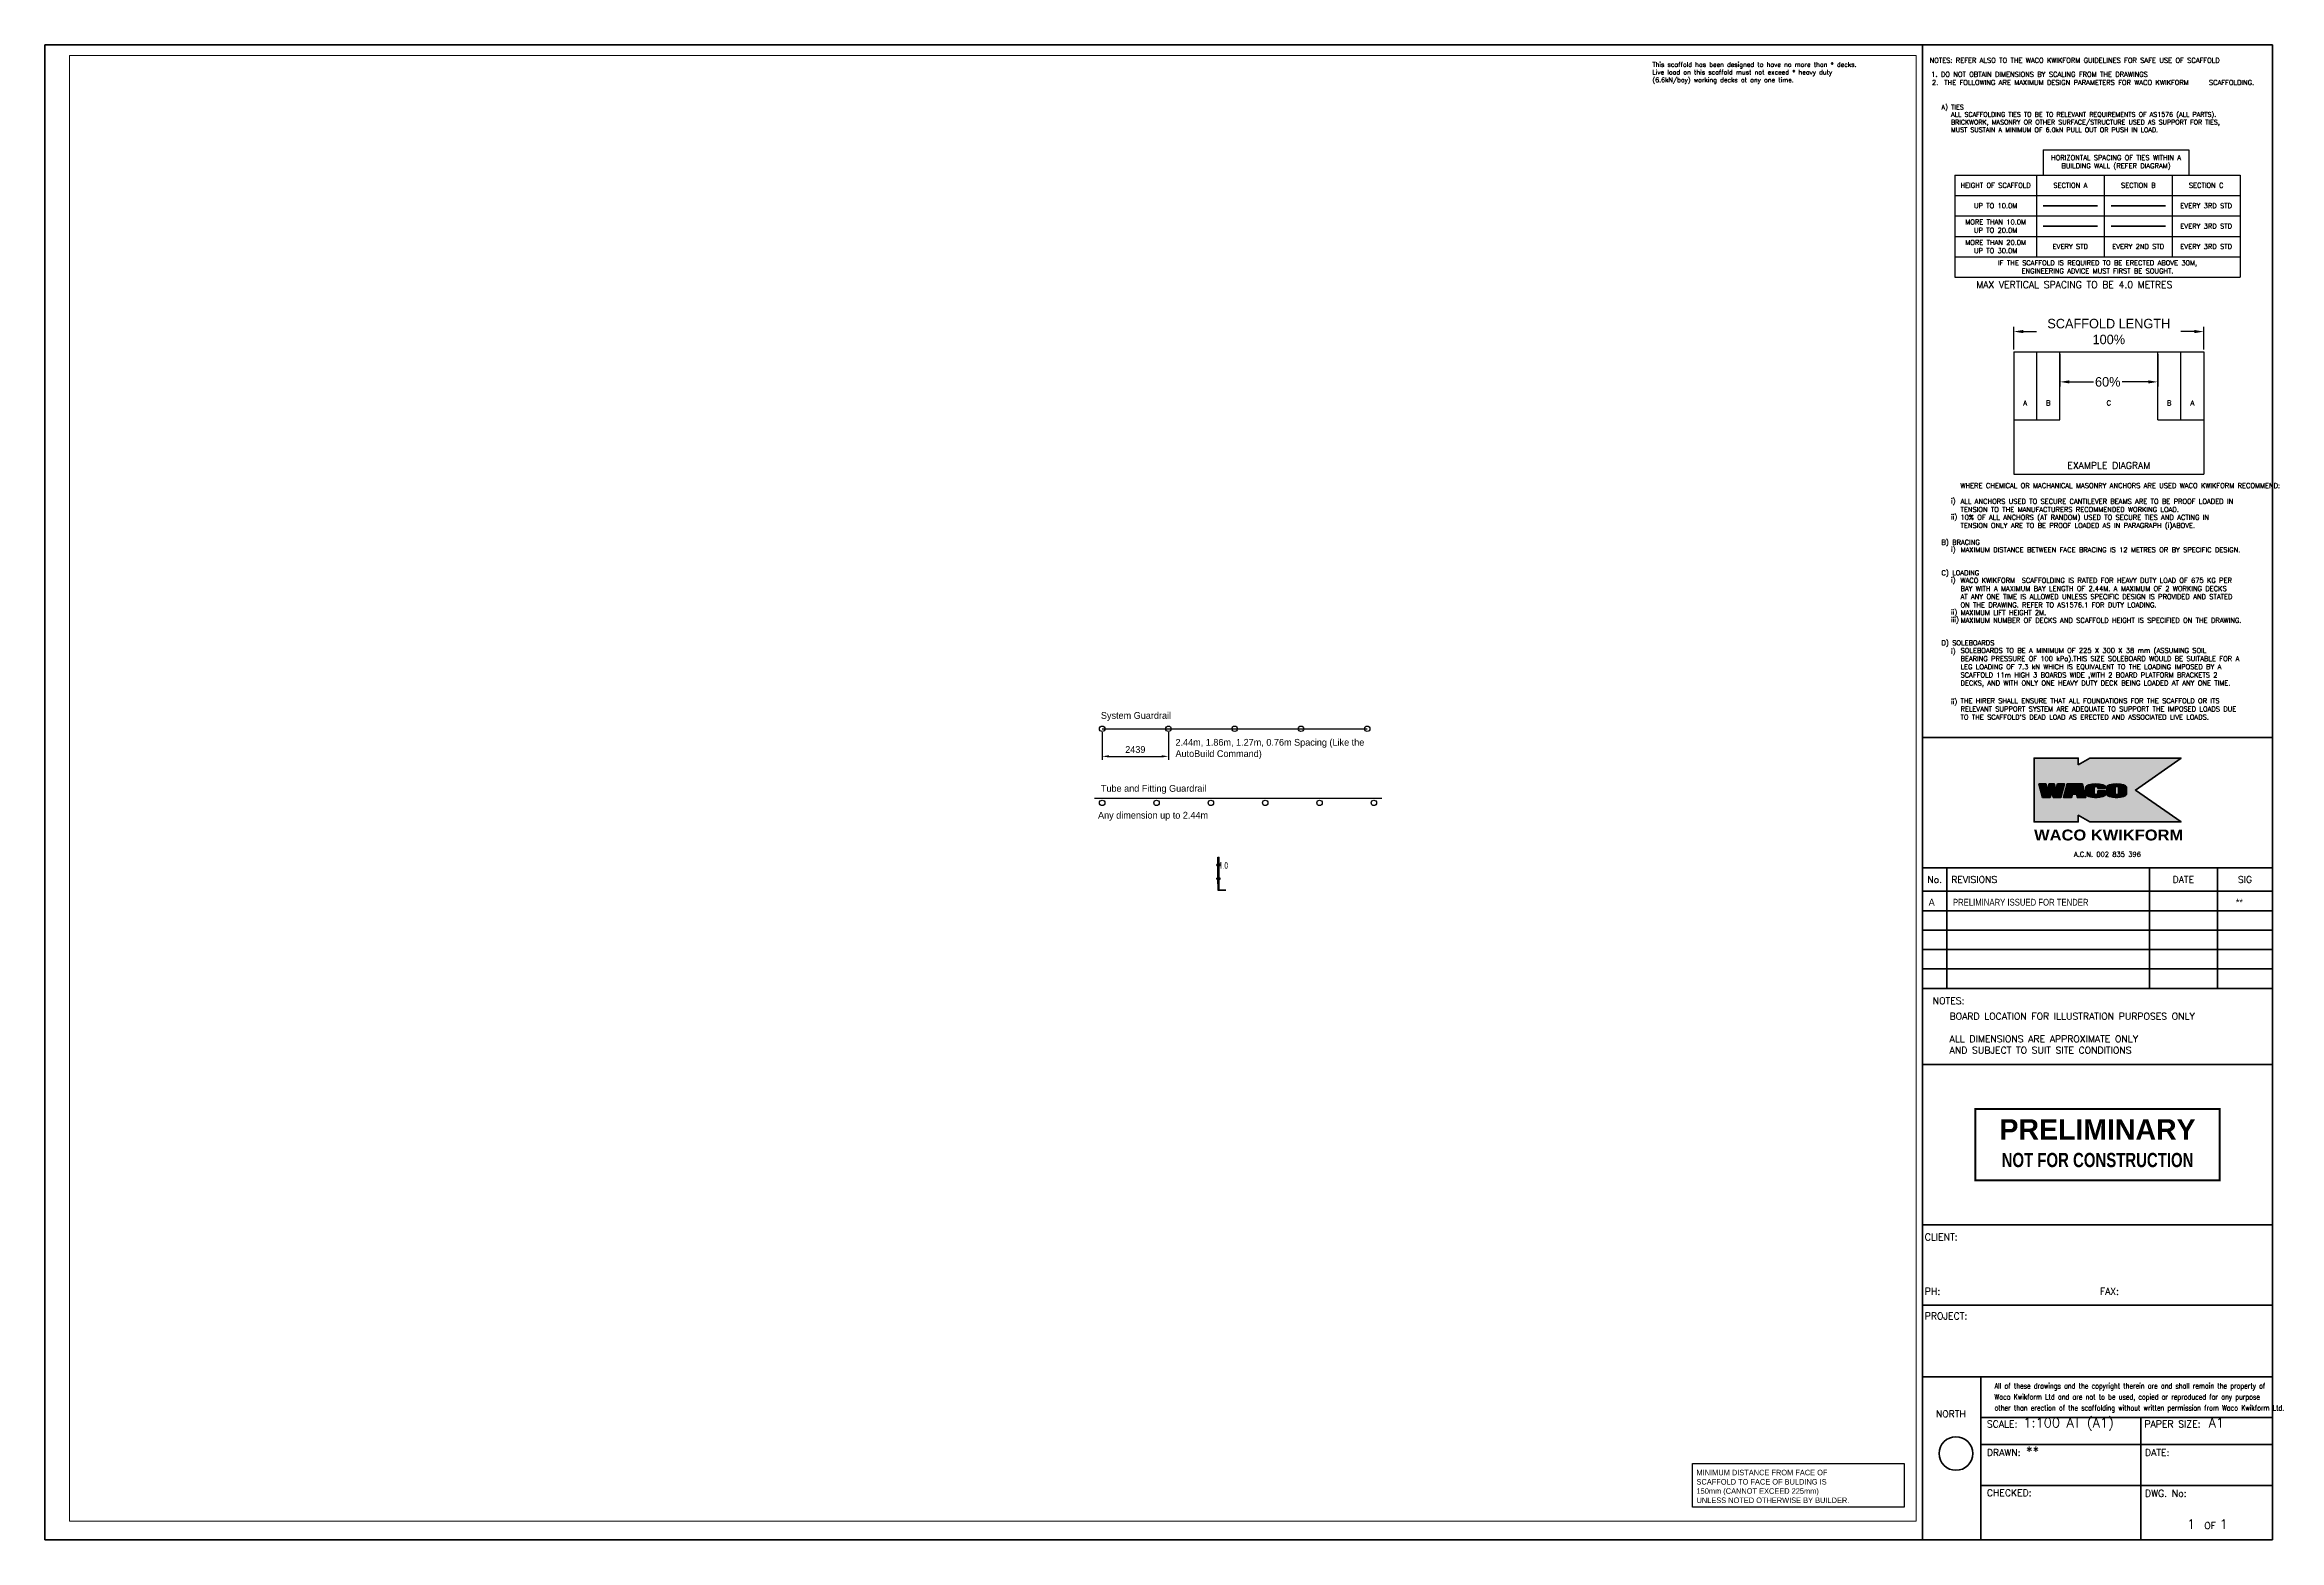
# Paper-space layout 'WACO Kwikform A1 Drawing Sheet' of a CAD drawing. Header units: millimetres. Extents: x 0 to 822, y 0 to 550.
# The model-space entities are those that its viewports show. They can reach past a viewport. Long polylines and large blocks are cut down to what shows.
import ezdxf
from ezdxf.enums import TextEntityAlignment as Align

# ---------------------------------------------------------------- set-up
doc = ezdxf.new("R2010")
doc.units = ezdxf.units.MM
doc.header["$PDMODE"] = 34
doc.header["$PDSIZE"] = -10
doc.layers.get('0').update_dxf_attribs({"linetype": 'CONTINUOUS'})
doc.layers.get('Defpoints').update_dxf_attribs({"linetype": 'CONTINUOUS'})
for name, color, linetype in [('DISTANCE', 3, 'CONTINUOUS'), ('PRELIMINARY', 7, 'CONTINUOUS'), ('RED', 8, 'CONTINUOUS')]:
    doc.layers.add(name, color=color, linetype=linetype)
for name, color, linetype, lineweight in [('Sheet 018', 10, 'CONTINUOUS', 18), ('Sheet 025', 7, 'CONTINUOUS', 25), ('Sheet 035', 5, 'CONTINUOUS', 35), ('Sheet 050', 130, 'CONTINUOUS', 50), ('Sheet 070', 180, 'CONTINUOUS', 70)]:
    doc.layers.add(name, color=color, linetype=linetype, lineweight=lineweight)
doc.layers.add('Viewport', color=7, linetype='CONTINUOUS', plot=False)
doc.styles.add('ARCH', font='archd.shx', dxfattribs={"height": 250})
doc.styles.add('KwikScaf ISO', font='isocp.shx')
doc.styles.add('ROMANS', font='romans')
doc.styles.add('STAMP', font='ARIALBD.TTF')
doc.styles.add('WACO', font='ariblk.TTF')
doc.dimstyles.new('ISO-25', dxfattribs={"dimscale": 0, "dimtxt": 250, "dimasz": 250, "dimexe": 125, "dimexo": 125, "dimgap": 125, "dimtad": 1, "dimdec": 0, "dimdsep": 46, "dimtxsty": 'Standard', "dimcen": 250, "dimclrd": 256, "dimclre": 256, "dimclrt": 256, "dimazin": 0, "dimtfac": 1, "dimtdec": 0, "dimtmove": 0, "dimatfit": 3, "dimfxl": 1, "dimlwd": -1, "dimlwe": -1, "dimarcsym": 0})
doc.dimstyles.new('ISO-35', dxfattribs={"dimscale": 0, "dimtxt": 3.5, "dimasz": 3.5, "dimexe": 1.75, "dimexo": 0.875, "dimgap": 0.875, "dimtad": 1, "dimdsep": 46, "dimtxsty": 'Standard', "dimcen": 3.5, "dimadec": 0, "dimazin": 0, "dimtfac": 1, "dimtmove": 2, "dimatfit": 3, "dimfxl": 1, "dimtolj": 1, "dimtzin": 0, "dimarcsym": 0})
pattern_1 = [(0, (0, 0), (0, 0.174625), [0.127, -0.047625]), (90, (0, 0), (-0.174625, 1e-17), [0.127, -0.047625])]

# ---------------------------------------------------------------- blocks, each defined once
blk = doc.blocks.new('REVDES')
at = {"style": 'ARCH'}
for tag, p in [('01', (2.31, 1.87)), ('03', (87.68, 1.87)), ('04', (115.37, 1.87))]:
    blk.add_attdef(tag, p, '', height=2.5, dxfattribs=at)
at = {"style": 'ARCH', "width": 0.85}
blk.add_attdef('02', (11.25, 1.87), '', height=2.5, dxfattribs=at)
blk = doc.blocks.new('PREL')
at = {"layer": 'RED', "const_width": 100}
blk.add_lwpolyline([(6000, 1750), (-6000, 1750), (-6000, -1750), (6000, -1750)], close=True, dxfattribs=at)
at = {"layer": 'RED', "style": 'STAMP'}
blk.add_text('PRELIMINARY', height=1000, dxfattribs=at).set_placement((0, 750), align=Align.MIDDLE)
at = {"layer": 'RED', "style": 'STAMP', "width": 0.75}
blk.add_text('NOT FOR CONSTRUCTION', height=700, dxfattribs=at).set_placement((0, -750), align=Align.MIDDLE)
blk = doc.blocks.new('*D29')
at = {"color": 0, "lineweight": -2}
for p, q in [((724.69, 437.85), (724.69, 446.22)), ((728.19, 444.47), (733.14, 444.47)), ((791.19, 444.47), (786.23, 444.47)), ((794.69, 437.85), (794.69, 446.22))]:
    blk.add_line(p, q, dxfattribs=at)
at = {"color": 0}
for points in [[(728.19, 445.06), (728.19, 443.89), (724.69, 444.47)], [(791.19, 445.06), (791.19, 443.89), (794.69, 444.47)]]:
    blk.add_solid(points, dxfattribs=at)
at = {"layer": 'Defpoints', "color": 0}
for p in [(794.69, 444.47), (724.69, 436.98), (794.69, 436.98)]:
    blk.add_point(p, dxfattribs=at)
at = {"color": 0, "insert": (759.69, 444.47), "char_height": 3.5, "attachment_point": 5}
blk.add_mtext('\\A1;SCAFFOLD LENGTH\\P100%', dxfattribs=at)
blk = doc.blocks.new('*D30')
at = {"color": 0, "lineweight": -2}
for p, q in [((741.69, 436.1), (741.69, 424.21)), ((777.69, 436.1), (777.69, 424.21)), ((745.19, 425.96), (754.05, 425.96)), ((774.19, 425.96), (764.55, 425.96))]:
    blk.add_line(p, q, dxfattribs=at)
at = {"color": 0}
for points in [[(745.19, 426.54), (745.19, 425.38), (741.69, 425.96)], [(774.19, 426.54), (774.19, 425.38), (777.69, 425.96)]]:
    blk.add_solid(points, dxfattribs=at)
at = {"layer": 'Defpoints', "color": 0}
for p in [(741.69, 436.98), (777.69, 436.98), (777.69, 425.96)]:
    blk.add_point(p, dxfattribs=at)
at = {"color": 0, "insert": (759.3, 425.96), "char_height": 3.5, "attachment_point": 5}
blk.add_mtext('\\A1;60%', dxfattribs=at)
blk = doc.blocks.new('REVISED TITLE')
at = {"layer": 'Sheet 025', "style": 'ROMANS'}
for s, p in [('CLIENT:', (-128.05, 110.15)), ('PH:', (-128.05, 90.15)), ('FAX:', (-63.6, 90.15)), ('PROJECT:', (-128.05, 81.06)), ('SCALE:', (-105.19, 41.33)), ('PAPER SIZE:', (-47.19, 41.33)), ('DRAWN:', (-105.19, 30.85)), ('DATE:', (-46.99, 30.85)), ('CHECKED:', (-105.19, 16.04)), ('DWG. No:', (-46.99, 15.86)), ('OF', (-25.18, 3.98))]:
    blk.add_text(s, height=2.5, dxfattribs=at).set_placement(p)
at = {"layer": 'Sheet 035', "style": 'ROMANS'}
for tag, p in [('CLIENT_CONTACT', (-110.61, 110.15)), ('COMPANY', (-110.61, 105.15)), ('ADDRESS_STREET', (-110.61, 100.15)), ('CITY', (-110.61, 95.15)), ('PHONE_NO.', (-110.61, 90.15)), ('FAX_NO.', (-46.16, 90.15)), ('PROJECT_TITLE:', (-110.61, 81.06)), ('PROJECT_DESCRIPTION', (-110.61, 76.06)), ('PROJECT_DESCRIPTION_2', (-110.61, 71.06)), ('PROJECT_DESCRIPTION_3', (-110.61, 66.06)), ('PROJECT_DESCRIPTION_4', (-110.61, 61.06)), ('SCALE', (-91.76, 41.33)), ('PAPER_SIZE', (-23.56, 41.33)), ('DRAFTSMAN', (-90.76, 30.85)), ('DATE', (-35.55, 30.85)), ('DWG_NO', (-46.15, 9.93))]:
    blk.add_attdef(tag, p, '', height=3.5, dxfattribs=at)
for tag, p in [('PAGE_NO.', (-30.05, 3.98)), ('OF_PAGES.', (-18.05, 3.98))]:
    blk.add_attdef(tag, text='', height=3.5, dxfattribs=at).set_placement(p, align=Align.CENTER)
blk = doc.blocks.new('WACO LOGO')
h = blk.add_hatch()
h.set_pattern_fill('ANGLE', color=140, scale=0.025, style=0)
h.set_pattern_definition(pattern_1)
h.paths.add_polyline_path([(493.69, 275.27), (494.27, 273.1), (497.09, 273.1), (498.42, 278.06), (495.82, 278.06), (495.23, 275.87), (494.64, 278.06), (492.73, 278.06), (492.14, 275.87), (491.55, 278.06), (488.96, 278.06), (490.29, 273.1), (493.11, 273.1)])
h = blk.add_hatch()
h.set_pattern_fill('ANGLE', color=140, scale=0.025, style=0)
h.set_pattern_definition(pattern_1)
h.paths.add_polyline_path([(504.96, 278.06), (499.32, 278.06), (497.99, 273.1), (501.01, 273.1), (501.33, 274.31), (502.79, 274.31), (503.11, 273.1), (506.29, 273.1)])
h.paths.add_polyline_path([(502.14, 276.71), (502.6, 274.99), (501.68, 274.99)], flags=16)
h = blk.add_hatch()
h.set_pattern_fill('ANGLE', color=140, scale=0.025, style=0)
h.set_pattern_definition(pattern_1)
edge = h.paths.add_edge_path()
edge.add_ellipse((509.97, 276.84), major_axis=(-0.658, 0), ratio=0.455652, start_angle=180, end_angle=360, ccw=False)
edge.add_line((510.63, 276.84), (510.63, 276.42))
edge.add_line((510.63, 276.42), (513.49, 276.42))
edge.add_line((513.49, 276.42), (513.49, 276.96))
edge.add_ellipse((509.88, 276.96), major_axis=(-3.61, 0), ratio=0.304653, start_angle=180, end_angle=360)
edge.add_line((506.27, 276.96), (506.27, 274.2))
edge.add_ellipse((509.88, 274.2), major_axis=(-3.61, 0), ratio=0.304653, start_angle=0, end_angle=180)
edge.add_line((513.49, 274.2), (513.49, 275.5))
edge.add_line((513.49, 275.5), (510.63, 275.5))
edge.add_line((510.63, 275.5), (510.63, 274.44))
edge.add_ellipse((509.97, 274.48), major_axis=(-0.658, 0), ratio=0.455652, start_angle=0, end_angle=180, ccw=False)
edge.add_line((509.31, 274.48), (509.31, 276.88))
h = blk.add_hatch()
h.set_pattern_fill('ANGLE', color=140, scale=0.025, style=0)
h.set_pattern_definition(pattern_1)
edge = h.paths.add_edge_path()
edge.add_ellipse((517.56, 276.96), major_axis=(-3.61, 0), ratio=0.304653, start_angle=180, end_angle=360)
edge.add_line((513.95, 276.96), (513.95, 274.2))
edge.add_ellipse((517.56, 274.2), major_axis=(-3.61, 0), ratio=0.304653, start_angle=0, end_angle=180)
edge.add_line((521.17, 274.2), (521.17, 276.96))
edge = h.paths.add_edge_path(flags=16)
edge.add_ellipse((517.65, 276.84), major_axis=(-0.658, 0), ratio=0.455652, start_angle=180, end_angle=360, ccw=False)
edge.add_line((518.31, 276.84), (518.31, 274.44))
edge.add_ellipse((517.65, 274.48), major_axis=(-0.658, 0), ratio=0.455652, start_angle=0, end_angle=180, ccw=False)
edge.add_line((517, 274.48), (517, 276.88))
at = {"layer": 'Sheet 070'}
h = blk.add_hatch(color=51, dxfattribs=at)
h.paths.add_polyline_path([(501.68, 274.99), (502.6, 274.99), (502.14, 276.71)], flags=0)
h.paths.add_polyline_path([(506.29, 273.1), (504.96, 278.06), (499.32, 278.06), (497.99, 273.1), (501.01, 273.1), (501.33, 274.31), (502.79, 274.31), (503.11, 273.1)], flags=16)
h.paths.add_polyline_path([(490.29, 273.1), (488.96, 278.06), (491.55, 278.06), (492.14, 275.87), (492.73, 278.06), (494.64, 278.06), (495.23, 275.87), (495.82, 278.06), (498.42, 278.06), (497.09, 273.1), (494.27, 273.1), (493.69, 275.27), (493.11, 273.1)], flags=16)
h.paths.add_polyline_path([(503.44, 285.06), (503.44, 287.56), (487.19, 287.56), (487.19, 264.06), (503.44, 264.06), (503.44, 266.56), (507.77, 264.06), (541.27, 264.06), (524.49, 275.81), (541.27, 287.56), (507.77, 287.56)])
edge = h.paths.add_edge_path(flags=16)
edge.add_line((510.63, 274.48), (510.63, 275.5))
edge.add_line((510.63, 275.5), (513.49, 275.5))
edge.add_line((513.49, 275.5), (513.49, 274.2))
edge.add_ellipse((509.88, 274.2), major_axis=(-3.61, 0), ratio=0.304653, start_angle=0, end_angle=180, ccw=False)
edge.add_line((506.27, 274.2), (506.27, 276.96))
edge.add_ellipse((509.88, 276.96), major_axis=(-3.61, 0), ratio=0.304653, start_angle=180, end_angle=360, ccw=False)
edge.add_line((513.49, 276.96), (513.49, 276.42))
edge.add_line((513.49, 276.42), (510.63, 276.42))
edge.add_line((510.63, 276.42), (510.63, 276.84))
edge.add_ellipse((509.97, 276.84), major_axis=(-0.658, 0), ratio=0.455652, start_angle=180, end_angle=360)
edge.add_line((509.31, 276.84), (509.31, 274.48))
edge.add_ellipse((509.97, 274.48), major_axis=(-0.658, 0), ratio=0.455652, start_angle=0, end_angle=180)
edge = h.paths.add_edge_path(flags=16)
edge.add_ellipse((517.56, 274.2), major_axis=(-3.61, 0), ratio=0.304653, start_angle=0, end_angle=180, ccw=False)
edge.add_line((513.95, 274.2), (513.95, 276.96))
edge.add_ellipse((517.56, 276.96), major_axis=(-3.61, 0), ratio=0.304653, start_angle=180, end_angle=360, ccw=False)
edge.add_line((521.17, 276.96), (521.17, 274.2))
edge = h.paths.add_edge_path(flags=0)
edge.add_line((517, 276.84), (517, 274.48))
edge.add_ellipse((517.65, 274.48), major_axis=(-0.658, 0), ratio=0.455652, start_angle=0, end_angle=180)
edge.add_line((518.31, 274.48), (518.31, 276.84))
edge.add_ellipse((517.65, 276.84), major_axis=(-0.658, 0), ratio=0.455652, start_angle=180, end_angle=360)
for p, q in [((506.27, 276.96), (506.27, 274.2)), ((509.31, 276.84), (509.31, 274.48)), ((510.63, 276.84), (510.63, 276.42)), ((510.63, 276.42), (513.49, 276.42)), ((513.49, 276.42), (513.49, 276.96)), ((513.95, 276.96), (513.95, 274.2)), ((517, 276.84), (517, 274.48)), ((518.31, 276.84), (518.31, 274.48)), ((521.17, 274.2), (521.17, 276.96))]:
    blk.add_line(p, q, dxfattribs=at)
at = {"layer": 'Sheet 070', "color": 7}
blk.add_lwpolyline([(503.44, 285.06), (503.44, 287.56), (487.19, 287.56), (487.19, 264.06), (503.44, 264.06), (503.44, 266.56), (507.77, 264.06), (541.27, 264.06), (524.49, 275.81), (541.27, 287.56), (507.77, 287.56)], close=True, dxfattribs=at)
at = {"layer": 'Sheet 070'}
for points in [[(490.29, 273.1), (488.96, 278.06), (491.55, 278.06), (492.14, 275.87), (492.73, 278.06), (494.64, 278.06), (495.23, 275.87), (495.82, 278.06), (498.42, 278.06), (497.09, 273.1), (494.27, 273.1), (493.69, 275.27), (493.11, 273.1), (490.29, 273.1)], [(506.29, 273.1), (504.96, 278.06), (499.32, 278.06), (497.99, 273.1), (501.01, 273.1), (501.33, 274.31), (502.79, 274.31), (503.11, 273.1)], [(501.68, 274.99), (502.6, 274.99), (502.14, 276.71)]]:
    blk.add_lwpolyline(points, close=True, dxfattribs=at)
blk.add_lwpolyline([(510.63, 274.48), (510.63, 275.5), (513.49, 275.5), (513.49, 274.2)], dxfattribs=at)
for centre, major_axis, ratio in [((509.88, 276.96), (-3.61, 0), 0.304653), ((509.97, 276.84), (-0.658, 0), 0.455652), ((517.56, 276.96), (-3.61, 0), 0.304653), ((517.65, 276.84), (-0.658, 0), 0.455652)]:
    blk.add_ellipse(centre, major_axis=major_axis, ratio=ratio, start_param=3.141593, end_param=6.283185, dxfattribs=at)
at = {"layer": 'Sheet 070', "extrusion": (0, 0, -1)}
for centre, major_axis, ratio in [((509.88, 274.2), (-3.61, 0), 0.304653), ((509.97, 274.48), (-0.658, 0), 0.455652), ((517.56, 274.2), (-3.61, 0), 0.304653), ((517.65, 274.48), (-0.658, 0), 0.455652)]:
    blk.add_ellipse(centre, major_axis=major_axis, ratio=ratio, start_param=3.141593, end_param=6.283185, dxfattribs=at)
blk = doc.blocks.new('1.0m Standard')
at = {"color": 180, "extrusion": (-1, 6.12323e-17, 0)}
for p, q in [((0, 712), (0, 990)), ((0, 990), (48, 990)), ((48, 712), (48, 990)), ((-36, 712), (-40, 712)), ((-40, 672), (-40, 712)), ((-40, 672), (-36, 672)), ((-40, 177), (-40, 217)), ((-36, 217), (-40, 217)), ((-40, 177), (-36, 177)), ((2, 712), (-36, 712)), ((-36, 672), (2, 672)), ((2, 217), (-36, 217)), ((-36, 177), (2, 177)), ((0, 217), (0, 672)), ((0, 0), (0, 177)), ((48, 0), (0, 0)), ((2, 672), (2, 712)), ((6, 712), (2, 712)), ((2, 672), (6, 672)), ((2, 177), (2, 217)), ((6, 217), (2, 217)), ((2, 177), (6, 177)), ((6, 712), (6, 672)), ((6, 217), (6, 177)), ((8, 647), (8, 687)), ((18, 687), (8, 687)), ((8, 647), (18, 647)), ((8, 152), (8, 192)), ((18, 192), (8, 192)), ((8, 152), (18, 152)), ((30, 687), (18, 687)), ((18, 647), (30, 647)), ((30, 192), (18, 192)), ((18, 152), (30, 152)), ((40, 687), (30, 687)), ((30, 647), (40, 647)), ((40, 192), (30, 192)), ((30, 152), (40, 152)), ((40, 647), (40, 687)), ((40, 152), (40, 192)), ((42, 672), (42, 712)), ((46, 712), (42, 712)), ((42, 672), (46, 672)), ((42, 177), (42, 217)), ((46, 217), (42, 217)), ((42, 177), (46, 177)), ((84, 712), (46, 712)), ((46, 672), (46, 712)), ((46, 672), (84, 672)), ((46, 177), (46, 217)), ((84, 217), (46, 217)), ((46, 177), (84, 177)), ((48, 217), (48, 672)), ((48, 0), (48, 177)), ((88, 712), (84, 712)), ((84, 672), (88, 672)), ((88, 217), (84, 217)), ((84, 177), (88, 177)), ((88, 672), (88, 712)), ((88, 177), (88, 217))]:
    blk.add_line(p, q, dxfattribs=at)
blk = doc.blocks.new('1.0m Standard with Text')
blk.add_blockref('1.0m Standard', (0, 0))
at = {"color": 7, "style": 'KwikScaf ISO'}
blk.add_text('  1.0  ', height=250, dxfattribs=at).set_placement((671, 680), align=Align.MIDDLE_RIGHT)
blk = doc.blocks.new('*D40')
for p, q in [((34014, 26616), (34014, 25602)), ((36453, 26616), (36453, 25602)), ((34264, 25727), (36203, 25727))]:
    blk.add_line(p, q)
for points in [[(34264, 25768), (34264, 25685), (34014, 25727)], [(36203, 25768), (36203, 25685), (36453, 25727)]]:
    blk.add_solid(points)
at = {"layer": 'Defpoints', "color": 0}
for p in [(34014, 26741), (36453, 26741), (36453, 25727)]:
    blk.add_point(p, dxfattribs=at)
at = {"insert": (35234, 25977), "char_height": 250, "attachment_point": 5}
blk.add_mtext('2439', dxfattribs=at)

msp = doc.modelspace()

# ---------------------------------------------------------------- linework, layer by layer
at = {"color": 3}
for p, q in [((34014.4, 26741.4), (36453.4, 26741.4)), ((36453.4, 26741.4), (38892.4, 26741.4)), ((38892.4, 26741.4), (41331.4, 26741.4)), ((41331.4, 26741.4), (43770.4, 26741.4))]:
    msp.add_line(p, q, dxfattribs=at)
at = {"color": 6}
msp.add_line((33737.9, 24191.8), (44313.2, 24191.8), dxfattribs=at)
for p, q in [((38270.6, 21033.7), (38270.6, 20800)), ((38270.6, 20800), (38568.1, 20800)), ((38318.6, 20809.6), (38318.6, 21033.7)), ((38568.1, 20809.6), (38318.6, 20809.6)), ((38568.1, 20800), (38568.1, 20809.6))]:
    msp.add_line(p, q)
at = {"color": 3}
for centre in [(34014.4, 26741.4), (36453.4, 26741.4), (38892.4, 26741.4), (41331.4, 26741.4), (43770.4, 26741.4)]:
    msp.add_circle(centre, 100, dxfattribs=at)
at = {"color": 6}
for centre in [(34014.4, 24015.5), (36014.4, 24015.5), (38014.4, 24015.5), (40014.4, 24015.5), (42014.4, 24015.5), (44014.4, 24015.5)]:
    msp.add_circle(centre, 100, dxfattribs=at)

# ---------------------------------------------------------------- block references
msp.add_blockref('1.0m Standard with Text', (38270.6, 21033.7))

# ---------------------------------------------------------------- texts
at = {"char_height": 250, "attachment_point": 1, "style": 'ARCH'}
for s, insert, width in [('System Guardrail', (33967.7, 27356.2), 4722.697), ('2.44m, 1.86m, 1.27m, 0.76m Spacing (Like the AutoBuild Command)', (36712.2, 26367.7), 7971.568), ('Tube and Fitting Guardrail', (33967.7, 24674.2), 7224.223), ('Any dimension up to 2.44m', (33861.8, 23685.7), 7971.568)]:
    msp.add_mtext(s, dxfattribs=dict(at, insert=insert, width=width))

# ---------------------------------------------------------------- dimensions: what is measured, and where the dimension line sits
dim = msp.add_linear_dim(base=(36453.4, 25726.5), p1=(34014.4, 26741.4), p2=(36453.4, 26741.4), dimstyle='ISO-25', override={"dimscale": 1})
dim.commit()
dim.dimension.update_dxf_attribs({"geometry": '*D40', "text_midpoint": (35233.9, 25976.5)})

psp = doc.layouts.new('WACO Kwikform A1 Drawing Sheet')

# ---------------------------------------------------------------- linework, layer by layer
at = {"layer": 'DISTANCE'}
psp.add_lwpolyline([(606.423, 28.066), (684.365, 28.066), (684.365, 11.949), (606.423, 11.949)], close=True, dxfattribs=at)
at = {"layer": 'Sheet 025', "color": 7}
for p, q in [((735.533, 511.3), (789.189, 511.3)), ((735.533, 511.3), (735.533, 502.002)), ((789.189, 511.3), (789.189, 502.002)), ((703.04, 502.002), (808.04, 502.002)), ((703.04, 502.002), (703.04, 464.502)), ((733.04, 502.002), (733.04, 472.002)), ((758.04, 502.002), (758.04, 472.002)), ((783.04, 502.002), (783.04, 472.002)), ((808.04, 502.002), (808.04, 464.502)), ((703.04, 494.502), (808.04, 494.502)), ((703.04, 487.002), (808.04, 487.002)), ((703.04, 479.502), (808.04, 479.502)), ((703.04, 472.002), (808.04, 472.002)), ((703.04, 464.502), (808.04, 464.502)), ((724.685, 436.977), (724.685, 391.977)), ((724.685, 436.977), (794.685, 436.977)), ((733.185, 411.977), (733.185, 436.977)), ((741.685, 411.977), (741.685, 436.977)), ((777.685, 411.977), (777.685, 436.977)), ((786.185, 411.977), (786.185, 436.977)), ((794.685, 436.977), (794.685, 391.977)), ((724.685, 411.977), (741.685, 411.977)), ((777.685, 411.977), (794.685, 411.977)), ((724.685, 391.977), (794.685, 391.977))]:
    psp.add_line(p, q, dxfattribs=at)
at = {"layer": 'Sheet 050', "color": 7}
for p, q in [((700.13, 202.862), (700.13, 247.241)), ((774.636, 202.862), (774.636, 247.241)), ((799.636, 202.862), (799.636, 247.241)), ((691.08, 238.562), (820, 238.562)), ((691.08, 231.422), (820, 231.422)), ((691.08, 224.282), (820, 224.282)), ((691.08, 217.142), (820, 217.142)), ((691.08, 210.002), (820, 210.002)), ((712.537, 45), (820, 45)), ((771.5, 0), (771.5, 45)), ((712.537, 35), (820, 35)), ((712.537, 20), (820, 20))]:
    psp.add_line(p, q, dxfattribs=at)
at = {"layer": 'Sheet 070', "color": 7}
for p, q in [((0, 550), (820, 550)), ((0, 0), (0, 550)), ((691.08, 550), (691.08, 0)), ((820, 550), (820, 0)), ((735.54, 490.752), (755.54, 490.752)), ((760.54, 490.752), (780.54, 490.752)), ((735.54, 483.252), (755.54, 483.252)), ((760.54, 483.252), (780.54, 483.252)), ((691.08, 295.143), (820, 295.143)), ((691.08, 247.241), (820, 247.241)), ((691.08, 202.862), (820, 202.862)), ((691.08, 174.812), (820, 174.812)), ((691.095, 115.865), (820, 115.865)), ((691.095, 86.347), (820, 86.347)), ((691.08, 60), (820, 60)), ((712.537, -0.18), (712.537, 59.82)), ((820, 0), (0, 0))]:
    psp.add_line(p, q, dxfattribs=at)
psp.add_circle((703.412, 31.743), 6.188, dxfattribs=at)

# ---------------------------------------------------------------- block references
psp.add_blockref('WACO LOGO', (245, 0))
at = {"color": 7}
ref = psp.add_blockref('REVDES', (691.08, 231.422), dxfattribs=at)
ref.add_attrib('01', 'A', (693.387, 233.295), dxfattribs={"height": 2.5, "style": 'ARCH'})
ref.add_attrib('02', 'PRELIMINARY ISSUED FOR TENDER', (702.328, 233.295), dxfattribs={"height": 2.5, "style": 'ARCH', "width": 0.85})
ref.add_attrib('04', '**', (806.452, 233.295), dxfattribs={"height": 2.5, "style": 'ARCH'})
psp.add_blockref('REVISED TITLE', (820, 0)).add_auto_attribs({'SCALE': '1:100 AT (A1)', 'PAPER_SIZE': 'A1', 'DRAFTSMAN': '**', 'PAGE_NO.': '1', 'OF_PAGES.': '1'})
at = {"layer": 'PRELIMINARY', "color": 7, "xscale": 0.0075, "yscale": 0.0075, "zscale": 0.0075}
psp.add_blockref('PREL', (755.54, 145.338), dxfattribs=at)

# ---------------------------------------------------------------- texts
at = {"layer": 'DISTANCE', "style": 'ARCH'}
for s, p in [('MINIMUM DISTANCE FROM FACE OF ', (607.944, 23.716)), ('SCAFFOLD TO FACE OF BULDING IS', (607.944, 20.316)), ('150mm (CANNOT EXCEED 225mm)', (607.944, 16.916)), ('UNLESS NOTED OTHERWISE BY BUILDER.', (607.944, 13.516))]:
    psp.add_text(s, height=2.04, dxfattribs=at).set_placement(p)
at = {"layer": 'Sheet 018', "color": 7, "style": 'ROMANS'}
for s, height, p in [('NOTES: REFER ALSO TO THE WACO KWIKFORM GUIDELINES FOR SAFE USE OF SCAFFOLD', 1.8, (693.735, 543.351)), ('1. DO NOT OBTAIN DIMENSIONS BY SCALING FROM THE DRAWINGS', 1.8, (694.353, 538.204)), ('2.', 1.8, (694.611, 535.204)), ('A) TIES', 1.7249, (698.111, 526.204)), ('i)', 1.8, (701.611, 381.262)), ('ii)', 1.8, (701.611, 375.39)), ('B) BRACING', 1.8, (698.111, 366.076)), ('i)', 1.8, (701.611, 363.434)), ('C) LOADING', 1.8, (698.111, 354.827)), ('i)', 1.8, (701.611, 352.186)), ('ii)', 1.8, (701.611, 340.342)), ('iii)', 1.8, (701.611, 337.582)), ('D) SOLEBOARDS', 1.8, (698.111, 329.06)), ('i)', 1.8, (701.611, 325.975)), ('ii)', 1.8, (701.611, 307.456))]:
    psp.add_text(s, height=height, dxfattribs=at).set_placement(p)
for s, p in [('A', (728.935, 418.227)), ('B', (737.435, 418.227)), ('C', (759.685, 418.227)), ('B', (781.935, 418.227)), ('A', (790.435, 418.227))]:
    psp.add_text(s, height=1.8, dxfattribs=at).set_placement(p, align=Align.MIDDLE_CENTER)
at = {"layer": 'Sheet 018', "color": 7, "style": 'WACO', "width": 0.982356}
psp.add_text('WACO KWIKFORM', height=4, dxfattribs=at).set_placement((732.189, 257.266), (787.077, 257.266), align=Align.FIT)
at = {"layer": 'Sheet 018', "color": 7, "style": 'ROMANS'}
psp.add_text('A.C.N. 002 835 396', height=1.8, dxfattribs=at).set_placement((759.181, 251.284), align=Align.CENTER)
at = {"layer": 'Sheet 018', "color": 7, "style": 'ROMANS', "width": 0.7}
for s, p in [('All of these drawings and the copyright therein are and shall remain the property of ', (717.637, 55.615)), ('Waco Kwikform Ltd and are not to be used, copied or reproduced for any purpose ', (717.637, 51.567)), ('other than erection of the scaffolding without written permission from Waco Kwikform Ltd.', (717.637, 47.52))]:
    psp.add_text(s, height=2, dxfattribs=at).set_placement(p)
at = {"layer": 'Sheet 018', "color": 7, "style": 'ROMANS'}
for s, insert, char_height, width, attachment_point in [('This scaffold has been designed to have no more than * decks.\\PLive load on this scaffold must not exceed * heavy duty \\P(6.6kN/bay) working decks at any one time.', (591.721, 543.564), 1.69993, 95.7239, 1), ('THE FOLLOWING ARE MAXIMUM DESIGN PARAMETERS FOR WACO KWIKFORM      SCAFFOLDING.', (699.111, 537.004), 1.8, 117.38945, 1), ('ALL SCAFFOLDING TIES TO BE TO RELEVANT REQUIREMENTS OF AS1576 (ALL PARTS). BRICKWORK, MASONRY OR OTHER SURFACE/STRUCTURE USED AS SUPPORT FOR TIES, MUST SUSTAIN A MINIMUM OF 6.0kN PULL OUT OR PUSH IN LOAD.', (701.611, 525.204), 1.699928, 114.8895, 1), ('HORIZONTAL SPACING OF TIES WITHIN A BUILDING WALL (REFER DIAGRAM)', (762.361, 506.651), 1.8, 52.43032, 5), ('HEIGHT OF SCAFFOLD', (718.04, 498.252), 1.8, 28, 5), ('SECTION A', (745.54, 498.252), 1.8, 20, 5), ('SECTION B', (770.54, 498.252), 1.8, 20, 5), ('SECTION C', (795.54, 498.252), 1.8, 20, 5), ('MORE THAN 10.0M UP TO 20.0M', (718.04, 483.252), 1.8, 28, 5), ('UP TO 10.0M', (718.04, 490.752), 1.8, 28, 5), ('EVERY 3RD STD', (795.54, 490.752), 1.8, 20, 5), ('MORE THAN 20.0M UP TO 30.0M', (718.04, 475.752), 1.8, 28, 5), ('EVERY 3RD STD', (795.54, 483.252), 1.8, 20, 5), ('IF THE SCAFFOLD IS REQUIRED TO BE ERECTED ABOVE 30M, ENGINEERING ADVICE MUST FIRST BE SOUGHT.', (755.54, 468.252), 1.8, 92.1925, 5), ('EVERY STD', (745.54, 475.752), 1.8, 20, 5), ('EVERY 2ND STD', (770.54, 475.752), 1.8, 20, 5), ('EVERY 3RD STD', (795.54, 475.752), 1.8, 20, 5), ('WHERE CHEMICAL OR MACHANICAL MASONRY ANCHORS ARE USED WACO KWIKFORM RECOMMEND:', (705.111, 388.716), 1.8, 111.3895, 1), ('ALL ANCHORS USED TO SECURE CANTILEVER BEAMS ARE TO BE PROOF LOADED IN TENSION TO THE MANUFACTURERS RECOMMENDED WORKING LOAD.', (705.111, 382.903), 1.8, 111.3895, 1), ('10% OF ALL ANCHORS (AT RANDOM) USED TO SECURE TIES AND ACTING IN    TENSION ONLY ARE TO BE PROOF LOADED AS IN PARAGRAPH (i)ABOVE.', (705.111, 377.042), 1.8, 111.3895, 1), ('MAXIMUM DISTANCE BETWEEN FACE BRACING IS 12 METRES OR BY SPECIFIC DESIGN.', (705.111, 365.076), 1.8, 111.3895, 1), ('WACO KWIKFORM  SCAFFOLDING IS RATED FOR HEAVY DUTY LOAD OF 675 KG PER BAY WITH A MAXIMUM BAY LENGTH OF 2.44M. A MAXIMUM OF 2 WORKING DECKS  AT ANY ONE TIME IS ALLOWED UNLESS SPECIFIC DESIGN IS PROVIDED AND STATED ON THE DRAWING. REFER TO AS1576.1 FOR DUTY LOADING.', (705.111, 353.827), 1.8, 111.3895, 1), ('MAXIMUM LIFT HEIGHT 2M.', (705.111, 341.993), 1.8, 117.0725, 1), ('MAXIMUM NUMBER OF DECKS AND SCAFFOLD HEIGHT IS SPECIFIED ON THE DRAWING.', (705.111, 339.149), 1.8, 111.3895, 1), ('SOLEBOARDS TO BE A MINIMUM OF 225 X 300 X 38 mm (ASSUMING SOIL   BEARING PRESSURE OF 100 kPa).THIS SIZE SOLEBOARD WOULD BE SUITABLE FOR A LEG LOADING OF 7.3 kN WHICH IS EQUIVALENT TO THE LOADING IMPOSED BY A SCAFFOLD 11m HIGH 3 BOARDS WIDE ,WITH 2 BOARD PLATFORM BRACKETS 2 DECKS, AND WITH ONLY ONE HEAVY DUTY DECK BEING LOADED AT ANY ONE TIME.', (705.111, 328.06), 1.8, 111.3895, 1), ("THE HIRER SHALL ENSURE THAT ALL FOUNDATIONS FOR THE SCAFFOLD OR ITS RELEVANT SUPPORT SYSTEM ARE ADEQUATE TO SUPPORT THE IMPOSED LOADS DUE TO THE SCAFFOLD'S DEAD LOAD AS ERECTED AND ASSOCIATED LIVE LOADS.", (705.111, 309.541), 1.8, 111.3895, 1)]:
    psp.add_mtext(s, dxfattribs=dict(at, insert=insert, char_height=char_height, width=width, attachment_point=attachment_point))
at = {"layer": 'Sheet 025', "color": 7, "style": 'ROMANS'}
for s, p in [('MAX VERTICAL SPACING TO BE 4.0 METRES', (710.884, 460.456)), ('NOTES:', (694.885, 197.048))]:
    psp.add_text(s, height=2.5, dxfattribs=at).set_placement(p)
psp.add_text('EXAMPLE DIAGRAM', height=2.5, dxfattribs=at).set_placement((759.685, 393.977), align=Align.CENTER)
for s, p in [('No.', (695.605, 242.902)), ('DATE', (787.136, 242.902)), ('SIG', (809.818, 242.902))]:
    psp.add_text(s, height=2.5, dxfattribs=at).set_placement(p, align=Align.MIDDLE_CENTER)
psp.add_text('REVISIONS', height=2.5, dxfattribs=at).set_placement((701.692, 242.902), align=Align.MIDDLE_LEFT)
at = {"layer": 'Sheet 025', "style": 'ROMANS'}
psp.add_text('NORTH', height=2.5, dxfattribs=at).set_placement((696.041, 45.071))
at = {"layer": 'Sheet 025', "color": 7, "insert": (701.102, 193.849), "char_height": 2.5, "width": 104.1343, "attachment_point": 1, "style": 'ROMANS'}
psp.add_mtext('BOARD LOCATION FOR ILLUSTRATION PURPOSES ONLY\\P\\PALL DIMENSIONS ARE APPROXIMATE ONLY\\PAND SUBJECT TO SUIT SITE CONDITIONS', dxfattribs=at)

# ---------------------------------------------------------------- dimensions: what is measured, and where the dimension line sits
at = {"color": 7}
dim = psp.add_linear_dim(base=(794.685, 444.475), p1=(724.685, 436.977), p2=(794.685, 436.977), text='SCAFFOLD LENGTH\\P100%', dimstyle='ISO-35', override={"dimscale": 1, "dimtad": 0}, dxfattribs=at)
dim.commit()
dim.dimension.update_dxf_attribs({"geometry": '*D29', "text_midpoint": (759.685, 444.475)})
dim = psp.add_linear_dim(base=(777.685, 425.961), p1=(741.685, 436.977), p2=(777.685, 436.977), text='60%', dimstyle='ISO-35', override={"dimscale": 1, "dimtad": 0}, dxfattribs=at)
dim.commit()
dim.dimension.update_dxf_attribs({"geometry": '*D30', "text_midpoint": (759.298, 425.961), "dimtype": 160})

# ---------------------------------------------------------------- viewports
at = {"layer": 'Viewport', "color": 7}
psp.add_viewport(center=(348.964, 276.453), size=(679.77, 539.23945), view_center_point=(29990.772, 24551.211), view_height=53923.94538, dxfattribs=at)

doc.saveas('drawing.dxf')
